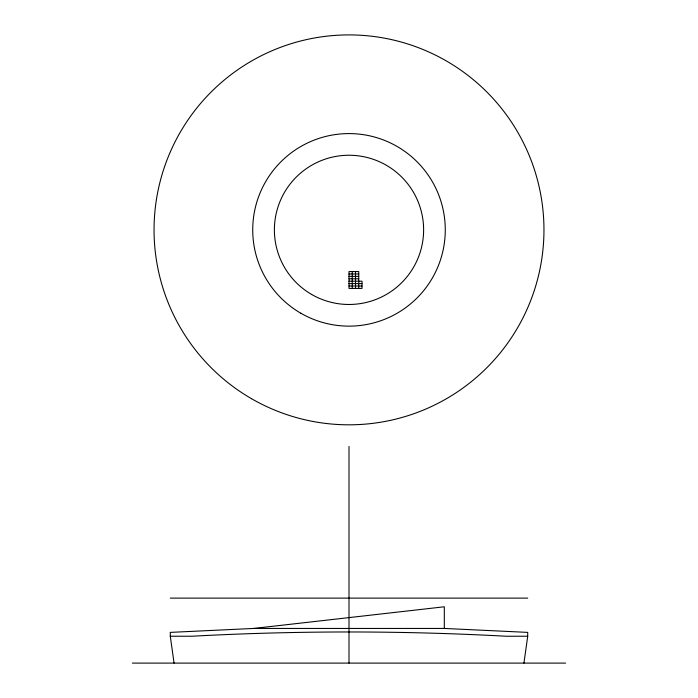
<?xml version="1.0" encoding="UTF-8"?>
<svg xmlns="http://www.w3.org/2000/svg" width="698" height="698" viewBox="0 0 698 698"><rect width="100%" height="100%" fill="white"/><g stroke="black" fill="none" stroke-linecap="round" stroke-linejoin="round"><path stroke-width="1.05" d="M523.936 663.1L527.714 636.236L527.714 632.388L444.312 628.444L253.688 628.444L170.286 632.388L170.286 636.236L174.064 663.1M253.688 628.444L444.312 606.78L444.312 628.444M349 273.974L358.746 273.974M349 276.382L358.746 276.382M349 278.79L358.746 278.79M349 281.198L362 281.198L362 288.422L349 288.422L349 271.566L358.746 271.566L358.746 288.422M349 283.606L362 283.606M349 286.014L362 286.014M170.286 598.116L527.714 598.116M170.286 636.236L191.95 636.236A2896.037 2896.037 0 0 1 506.05 636.236L527.714 636.236M132.376 663.1L565.624 663.1M355.5 271.566L355.5 288.422M352.246 271.566L352.246 288.422M349 446.476L349 663.1M300.864 313.236A96.272 96.272 0 0 0 445.272 229.86A96.272 96.272 0 0 0 300.864 146.484A96.272 96.272 0 0 0 300.864 313.236M251.524 398.698A194.96 194.96 0 0 0 543.96 229.86A194.96 194.96 0 0 0 251.524 61.023A194.96 194.96 0 0 0 251.524 398.698M311.692 294.477A74.616 74.616 0 0 0 423.616 229.86A74.616 74.616 0 0 0 311.692 165.243A74.616 74.616 0 0 0 311.692 294.477"/></g></svg>
